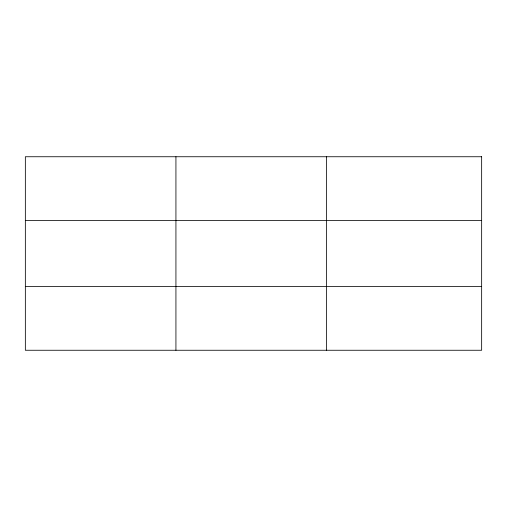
<?xml version="1.0" encoding="UTF-8"?>
<svg xmlns="http://www.w3.org/2000/svg" width="507" height="507" viewBox="0 0 507 507"><rect width="100%" height="100%" fill="white"/><g stroke="black" fill="none" stroke-linecap="round" stroke-linejoin="round"><path stroke-width="0.76" d="M175.929 350.255L175.929 156.745M326.508 350.255L326.508 156.745M25.35 220.602L481.65 220.602M25.35 286.398L481.65 286.398M481.65 156.745L481.65 350.255L25.35 350.255L25.35 156.745L481.65 156.745"/></g></svg>
